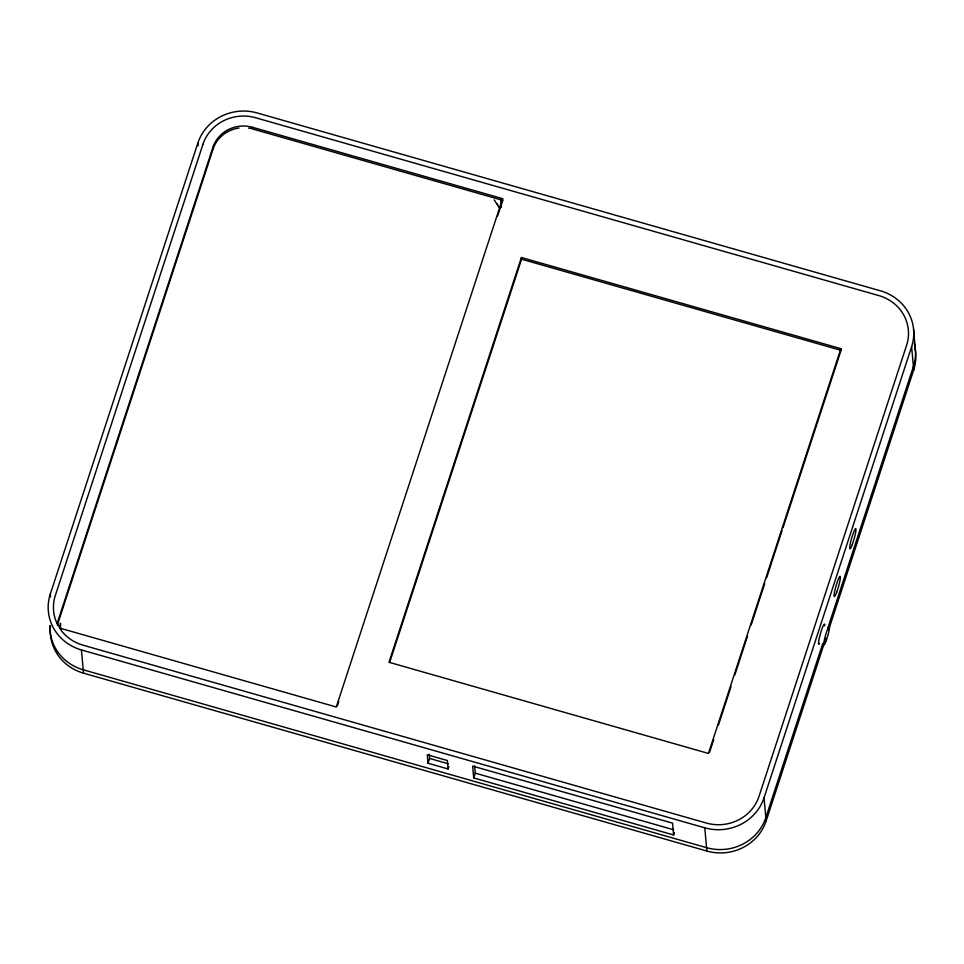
<?xml version="1.0" encoding="UTF-8"?>
<svg xmlns="http://www.w3.org/2000/svg" width="964" height="964" viewBox="0 0 964 964"><rect width="100%" height="100%" fill="white"/><g stroke="black" fill="none" stroke-linecap="round" stroke-linejoin="round"><path stroke-width="1.45" d="M50.55 596.921L50.297 594.089L197.873 143.009A47.356 44.838 -5.1 0 1 257.135 112.957L880.481 290.827A47.356 44.838 -5.1 0 1 911.631 346.691L913.703 369.911L828.703 629.709M57.141 623.503L212.948 147.311A31.571 29.884 -5.1 0 1 252.448 127.272L502.593 198.656L502.738 200.343L497.605 216.057M57.286 625.19L213.092 148.998L212.948 147.311M502.593 198.656L336.279 706.998L59.696 628.082M337.364 705.841L338.762 701.551M521.416 257.509L388.998 662.28L708.456 753.438L840.873 348.667L521.416 257.509L521.572 259.195L389.613 662.533M448.887 766.585L448.103 768.971L428.016 763.247L429.583 758.463L429.197 754.246M674.39 832.583L673.619 834.969L473.698 777.924L475.264 773.152L474.601 765.765M709.54 752.257L713.746 739.388M718.433 725.085L731.061 686.464M734.809 675.029L747.437 636.409M751.185 624.973L764.753 583.485M766.621 577.773L782.069 530.574M783.009 527.706L841.03 350.354L840.873 348.667M50.502 625.937A47.356 44.838 -5.1 0 0 83.519 673.173L706.865 851.043A47.356 44.838 -5.1 0 0 766.127 820.991L764.054 797.758L911.631 346.691M822.798 643.458L765.826 817.605A47.356 44.838 -5.1 0 1 706.564 847.669L83.217 669.787A47.356 44.838 -5.1 0 1 49.971 625.491M827.943 627.757L913.402 366.537A47.356 44.838 -5.1 0 0 914.378 343.329M766.127 820.991L825.907 638.276M502.738 200.343L252.604 128.959L252.448 127.272M498.569 206.417L501.461 207.236M521.572 259.195L841.03 350.354M50.297 594.089A47.356 44.838 -5.1 0 0 81.446 649.941L704.792 827.823A47.356 44.838 -5.1 0 0 764.054 797.758M429.583 758.463L448.236 763.789M475.264 773.152L673.74 829.787M494.171 199.873L499.641 208.176M497.219 203.838L497.605 204.525M913.571 329.266L915.342 349.113M704.792 827.823L706.865 851.043M673.619 834.969L672.559 823.148L472.649 766.103L473.698 777.924M500.714 198.861L501.208 204.44M448.103 768.971L447.356 760.524L427.257 754.8L428.016 763.247M197.873 143.009L198.126 145.853M81.446 649.941L83.519 673.173M819.617 643.337A10.52 1.277 -74.1 0 1 820.509 633.408A10.52 1.277 -74.1 0 1 824.702 625.853M213.092 148.998A31.571 29.884 -5.1 0 1 238.988 128.019M248.592 128.091A31.571 29.884 -5.1 0 1 251.279 128.622M914.679 346.703A47.356 44.838 -5.1 0 1 913.703 369.911M60.515 629.215A36.837 34.873 -5.1 0 1 60.66 623.503M60.383 627.817A36.837 34.873 -5.1 0 1 60.262 623.25M202.898 144.443L55.322 595.523A42.103 39.849 -5.1 0 0 56.02 621.129L61.13 630.299A42.103 39.849 -5.1 0 0 83.012 645.169L706.359 823.051A42.103 39.849 -5.1 0 0 759.029 796.324L906.606 345.257A42.103 39.849 -5.1 0 0 878.915 295.611L255.568 117.729A42.103 39.849 -5.1 0 0 202.898 144.443M852.321 544.479A10.52 1.277 -74.1 0 0 855.779 528.646A10.52 1.277 -74.1 0 0 850.417 543.106A10.52 1.277 -74.1 0 0 852.321 544.479M836.704 592.209A10.52 1.277 -74.1 0 0 840.162 576.376A10.52 1.277 -74.1 0 0 834.8 590.836A10.52 1.277 -74.1 0 0 836.704 592.209M826.148 640.843A9.471 1.145 -74.1 0 0 829.257 626.6A9.471 1.145 -74.1 0 0 824.437 639.614A9.471 1.145 -74.1 0 0 826.148 640.843"/></g></svg>
